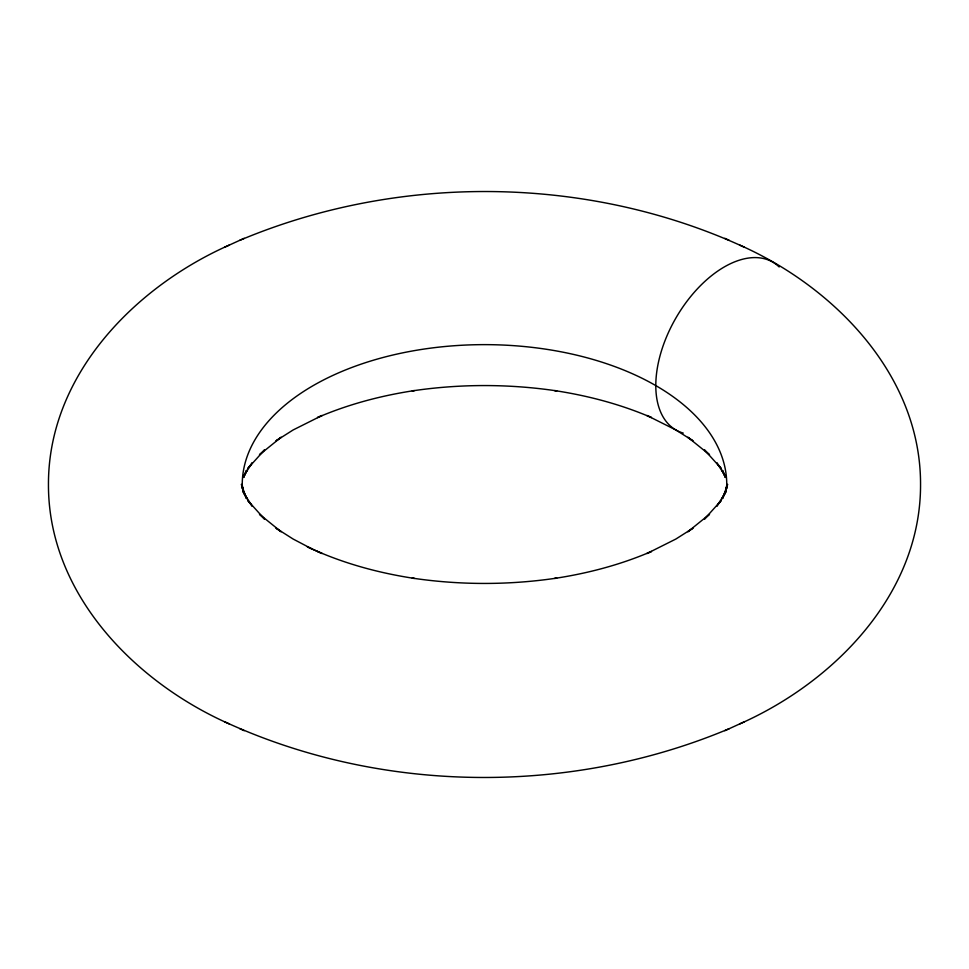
<?xml version="1.0" encoding="UTF-8"?>
<svg xmlns="http://www.w3.org/2000/svg" width="969" height="969" viewBox="0 0 969 969"><rect width="100%" height="100%" fill="white"/><g stroke="black" fill="none" stroke-linecap="round" stroke-linejoin="round"><path stroke-width="1.45" d="M726.823 484.536L725.866 491.671L727.089 484.452L725.502 491.586L722.511 498.587L727.598 484.391L725.502 491.586L721.953 498.732L725.793 492.216L716.769 506.193L721.324 500.379L704.524 519.045L709.526 514.248L687.857 531.763L693.017 528.153L675.865 539.043L646.989 553.505L651.459 551.458C620.608 564.757 587.88 573.357 554.716 578.408L556.739 578.105C508.931 585.215 460.069 585.215 412.249 578.105L414.284 578.408C377.401 572.788 341.027 562.783 307.246 546.77L322.011 553.493L317.541 551.458M243.643 477.475L246.501 470.413L243.534 477.317L247.059 470.268L243.219 476.772L252.243 462.807L247.676 468.621L264.489 449.955L259.486 454.752L281.155 437.249L275.983 440.847L293.135 429.957L322.011 415.507L317.541 417.542C348.392 404.255 381.12 395.643 414.284 390.592L412.261 390.895C460.069 383.785 508.931 383.785 556.751 390.895L554.716 390.592C587.88 395.643 620.608 404.255 651.459 417.542L646.989 415.507L675.865 429.957L693.017 440.847L687.845 437.249L709.514 454.752L704.511 449.955L721.324 468.621L716.757 462.807L725.781 476.784L721.953 470.268L725.466 477.317L722.499 470.413L725.357 477.475M229.387 245.036C134.655 286.933 48.184 375.209 48.45 484.5C48.171 593.791 134.655 682.067 229.387 723.964M739.613 723.964C834.357 682.079 920.829 593.803 920.55 484.5C920.816 375.209 834.345 286.933 739.613 245.036M239.731 240.348C398.792 173.378 587.323 174.965 744.349 247.204M224.651 721.796C381.677 794.023 570.208 795.634 729.269 728.664M224.651 247.204L244.2 238.301M724.8 730.699L744.362 721.796M724.8 238.301L729.269 240.348M239.731 728.652L244.2 730.699M311.994 548.938L293.135 539.043L275.983 528.153L281.155 531.751L259.486 514.248L264.489 519.045L247.676 500.379L252.243 506.193L243.219 492.216L247.047 498.732L243.534 491.683L241.402 484.391L246.501 498.587L243.534 491.683L241.911 484.452L243.134 491.671L242.177 484.536M242.359 488.776A242.25 139.863 0 0 1 484.5 344.637A242.25 139.863 0 0 1 726.641 488.776M683.254 433.095A96.9 55.948 -60 0 1 675.865 318.074A96.9 55.948 -60 0 1 779.173 266.959"/></g></svg>
